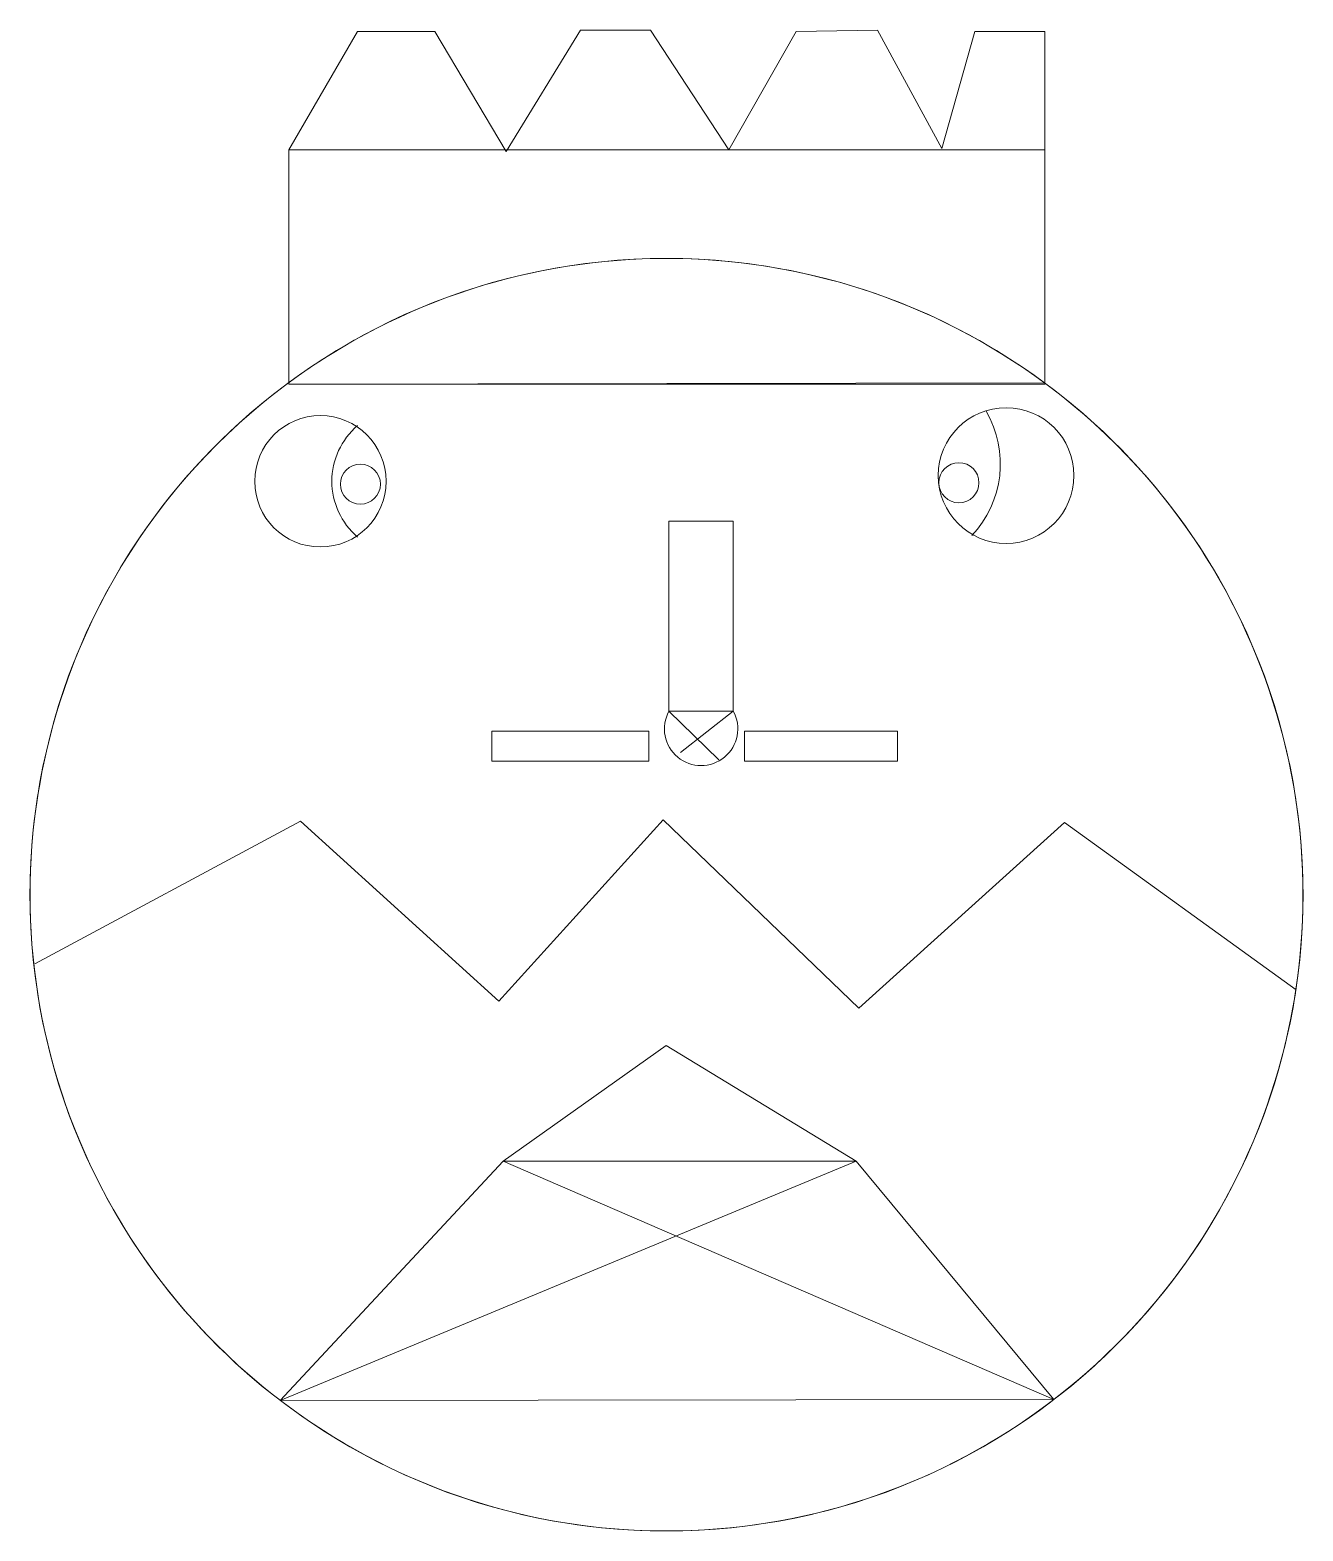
# Model space of a CAD drawing. Extents: x -30 to 318, y -41 to 369.
import ezdxf

# ---------------------------------------------------------------- set-up
doc = ezdxf.new("R2010")
doc.units = 0
doc.layers.get('0').update_dxf_attribs({"lineweight": 0})

msp = doc.modelspace()

# ---------------------------------------------------------------- linework, layer by layer
for p, q in [((41.02, 336.33), (59.77, 368.75)), ((59.77, 368.75), (80.86, 368.75)), ((80.86, 368.75), (100.39, 335.94)), ((100.39, 335.94), (120.7, 369.14)), ((120.7, 369.14), (139.84, 369.14)), ((139.84, 369.14), (161.33, 336.33)), ((161.33, 336.33), (179.69, 368.75)), ((179.69, 368.75), (201.95, 369.14)), ((201.95, 369.14), (219.53, 336.72)), ((219.53, 336.72), (228.52, 368.75)), ((228.52, 368.75), (247.66, 368.75)), ((247.66, 368.75), (247.66, 336.33)), ((247.66, 336.33), (41.02, 336.33)), ((41.02, 336.33), (41.02, 272.27)), ((247.66, 272.62), (247.66, 336.33)), ((41.02, 272.27), (247.66, 272.62)), ((144.92, 182.81), (158.59, 169.53)), ((158.59, 169.53), (144.92, 182.81)), ((144.92, 182.81), (162.5, 182.81)), ((162.5, 182.81), (148.05, 171.48)), ((-28.52, 113.67), (44.14, 152.73)), ((-28.52, 113.67), (44.14, 152.73)), ((44.14, 152.73), (98.44, 103.52)), ((44.14, 152.73), (98.44, 103.52)), ((98.44, 103.52), (143.36, 153.12)), ((98.44, 103.52), (143.36, 153.12)), ((143.36, 153.12), (196.88, 101.56)), ((143.36, 153.12), (196.88, 101.56)), ((196.88, 101.56), (253.12, 152.34)), ((196.88, 101.56), (253.12, 152.34)), ((253.12, 152.34), (316.41, 106.64)), ((253.12, 152.34), (316.41, 106.64)), ((144.14, 91.41), (99.61, 59.77)), ((99.61, 59.77), (144.14, 91.41)), ((196.09, 59.77), (144.14, 91.41)), ((144.14, 91.41), (196.09, 59.77)), ((99.61, 59.77), (38.64, -5.71)), ((38.64, -5.71), (196.09, 59.77)), ((38.64, -5.71), (99.61, 59.77)), ((196.09, 59.77), (38.64, -5.71)), ((99.61, 59.77), (196.09, 59.77)), ((196.09, 59.77), (99.61, 59.77)), ((99.61, 59.77), (196.09, 59.77)), ((196.09, 59.77), (99.61, 59.77)), ((99.61, 59.77), (250.15, -5.49)), ((196.09, 59.77), (250.15, -5.49)), ((250.15, -5.49), (196.09, 59.77)), ((250.15, -5.49), (38.64, -5.71)), ((38.64, -5.71), (250.15, -5.49))]:
    msp.add_line(p, q)
for points in [[(41.02, 272.27), (247.66, 272.27), (247.66, 336.33), (41.02, 336.33)], [(144.92, 234.77), (162.5, 234.77), (162.5, 182.81), (144.92, 182.81)], [(96.48, 177.34), (139.45, 177.34), (139.45, 169.14), (96.48, 169.14)], [(207.42, 177.34), (165.62, 177.34), (165.62, 169.14), (207.42, 169.14)]]:
    msp.add_lwpolyline(points, close=True)
for centre, radius in [((144.25, 132.62), 174.04), ((49.61, 245.7), 17.96), ((237.11, 247.27), 18.56), ((224.22, 245.31), 5.48), ((60.55, 244.92), 5.47)]:
    msp.add_circle(centre, radius)
for centre, radius, start, end in [((144.25, 132.62), 174.04, 53.5487, 126.381), ((144.25, 132.62), 174.04, 126.381, 53.5487), ((207.09, 250.45), 28.46, 316.496, 30.3901), ((72.81, 245.7), 20.06, 130.5824, 229.4176), ((153.71, 177.98), 10.03, 151.2021, 28.7979)]:
    msp.add_arc(centre, radius, start, end)

doc.saveas('drawing.dxf')
